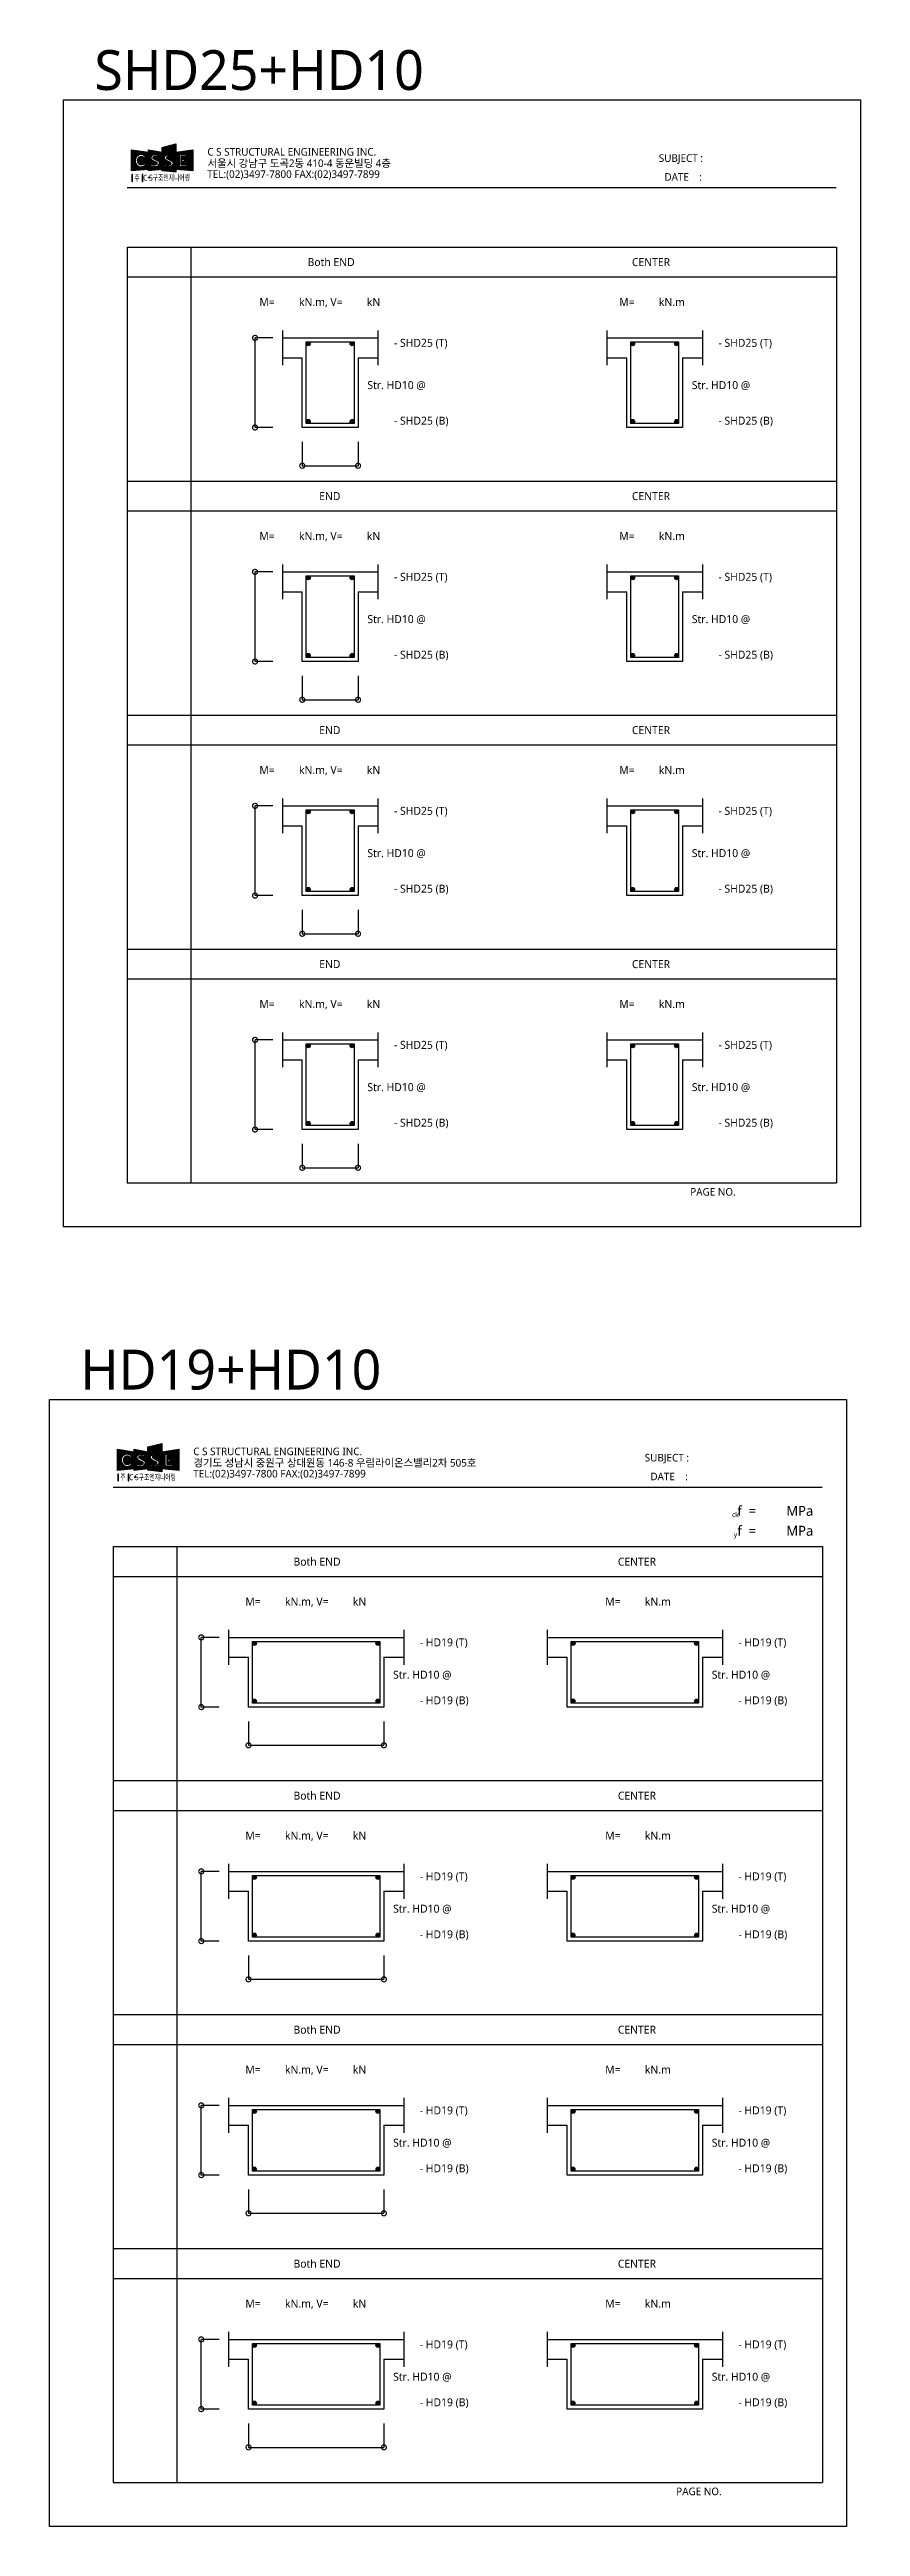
# Model space of a CAD drawing. Extents: x 62919 to 87660, y 70087 to 107139.
# Drawn here: x 83588 to 87660, y 75127 to 87564 of the extents above; entities that cross this region are included whole.
import ezdxf
from ezdxf.enums import TextEntityAlignment as Align

# ---------------------------------------------------------------- set-up
doc = ezdxf.new("R2010")
doc.units = 0
doc.header["$LTSCALE"] = 50
doc.header["$MEASUREMENT"] = 0
doc.header["$PDMODE"] = 3
doc.layers.get('0').update_dxf_attribs({"linetype": 'CONTINUOUS'})
doc.layers.get('DEFPOINTS').update_dxf_attribs({"color": 156, "linetype": 'CONTINUOUS'})
for name, color, linetype in [('2', 2, 'CONTINUOUS'), ('DIM', 7, 'CONTINUOUS'), ('H', 9, 'CONTINUOUS'), ('TEXT', 3, 'CONTINUOUS')]:
    doc.layers.add(name, color=color, linetype=linetype)
doc.styles.get("Standard").update_dxf_attribs({"font": ''})
doc.styles.add('울릉도L', font='malgun.ttf')
doc.styles.get('Standard').set_extended_font_data('Hancom Gothic')
doc.dimstyles.get("Standard").update_dxf_attribs({"dimtxt": 40, "dimasz": 50, "dimexe": 0.18, "dimexo": 0.0625, "dimgap": 20, "dimtad": 1, "dimdec": 0, "dimzin": 0, "dimdsep": 46, "dimtxsty": 'Standard', "dimblk1": 'DOTSMALL', "dimblk2": 'DOTSMALL', "dimsah": 1, "dimcen": 0.09, "dimclrd": 7, "dimclre": 7, "dimclrt": 7, "dimadec": 0, "dimazin": 0, "dimtfac": 1, "dimtdec": 4, "dimtofl": 0, "dimtmove": 0, "dimatfit": 3, "dimldrblk": 'DOTSMALL', "dimfxl": 1, "dimtolj": 1, "dimtzin": 0, "dimarcsym": 0})

# ---------------------------------------------------------------- blocks, each defined once
blk = doc.blocks.new('_DOTSMALL')
at = {"color": 0, "linetype": 'ByBlock', "const_width": 0.5}
blk.add_lwpolyline([(-0.0625, 0, 1), (0.0625, 0, 1)], format="xyb", close=True, dxfattribs=at)
blk = doc.blocks.new('*D84')
at = {"layer": 'DEFPOINTS', "color": 0, "transparency": 16777216}
for p in [(84857, 85594), (85137, 85594), (85137, 85474)]:
    blk.add_point(p, dxfattribs=at)
at = {"layer": 'DIM', "color": 7, "lineweight": -2, "transparency": 16777216}
for p, q in [((84857, 85594), (84857, 85474)), ((85137, 85594), (85137, 85474)), ((84857, 85474), (85137, 85474))]:
    blk.add_line(p, q, dxfattribs=at)
at = {"layer": 'DIM', "color": 7, "lineweight": -2, "transparency": 16777216, "xscale": 50, "yscale": 50, "zscale": 50, "rotation": 180}
blk.add_blockref('_DOTSMALL', (84857, 85474), dxfattribs=at)
at = {"layer": 'DIM', "color": 7, "lineweight": -2, "transparency": 16777216, "xscale": 50, "yscale": 50, "zscale": 50}
blk.add_blockref('_DOTSMALL', (85137, 85474), dxfattribs=at)
blk = doc.blocks.new('*D85')
at = {"layer": 'DEFPOINTS', "color": 0, "transparency": 16777216}
for p in [(84620, 86116), (84710, 86116), (84710, 85666)]:
    blk.add_point(p, dxfattribs=at)
at = {"layer": 'DIM', "color": 7, "lineweight": -2, "transparency": 16777216}
for p, q in [((84710, 86116), (84620, 86116)), ((84620, 85666), (84620, 86116)), ((84710, 85666), (84620, 85666))]:
    blk.add_line(p, q, dxfattribs=at)
at = {"layer": 'DIM', "color": 7, "lineweight": -2, "transparency": 16777216, "xscale": 50, "yscale": 50, "zscale": 50}
for p, rotation in [((84620, 86116), 90), ((84620, 85666), 270)]:
    blk.add_blockref('_DOTSMALL', p, dxfattribs=dict(at, rotation=rotation))
blk = doc.blocks.new('*D86')
at = {"layer": 'DEFPOINTS', "color": 0, "transparency": 16777216}
for p in [(84620, 84941), (84710, 84941), (84710, 84491)]:
    blk.add_point(p, dxfattribs=at)
at = {"layer": 'DIM', "color": 7, "lineweight": -2, "transparency": 16777216}
for p, q in [((84710, 84941), (84620, 84941)), ((84620, 84491), (84620, 84941)), ((84710, 84491), (84620, 84491))]:
    blk.add_line(p, q, dxfattribs=at)
at = {"layer": 'DIM', "color": 7, "lineweight": -2, "transparency": 16777216, "xscale": 50, "yscale": 50, "zscale": 50}
for p, rotation in [((84620, 84941), 90), ((84620, 84491), 270)]:
    blk.add_blockref('_DOTSMALL', p, dxfattribs=dict(at, rotation=rotation))
blk = doc.blocks.new('*D87')
at = {"layer": 'DEFPOINTS', "color": 0, "transparency": 16777216}
for p in [(84857, 84419), (85137, 84419), (85137, 84299)]:
    blk.add_point(p, dxfattribs=at)
at = {"layer": 'DIM', "color": 7, "lineweight": -2, "transparency": 16777216}
for p, q in [((84857, 84419), (84857, 84299)), ((85137, 84419), (85137, 84299)), ((84857, 84299), (85137, 84299))]:
    blk.add_line(p, q, dxfattribs=at)
at = {"layer": 'DIM', "color": 7, "lineweight": -2, "transparency": 16777216, "xscale": 50, "yscale": 50, "zscale": 50, "rotation": 180}
blk.add_blockref('_DOTSMALL', (84857, 84299), dxfattribs=at)
at = {"layer": 'DIM', "color": 7, "lineweight": -2, "transparency": 16777216, "xscale": 50, "yscale": 50, "zscale": 50}
blk.add_blockref('_DOTSMALL', (85137, 84299), dxfattribs=at)
blk = doc.blocks.new('*D88')
at = {"layer": 'DEFPOINTS', "color": 0, "transparency": 16777216}
for p in [(84857, 83244), (85137, 83244), (85137, 83124)]:
    blk.add_point(p, dxfattribs=at)
at = {"layer": 'DIM', "color": 7, "lineweight": -2, "transparency": 16777216}
for p, q in [((84857, 83244), (84857, 83124)), ((85137, 83244), (85137, 83124)), ((84857, 83124), (85137, 83124))]:
    blk.add_line(p, q, dxfattribs=at)
at = {"layer": 'DIM', "color": 7, "lineweight": -2, "transparency": 16777216, "xscale": 50, "yscale": 50, "zscale": 50, "rotation": 180}
blk.add_blockref('_DOTSMALL', (84857, 83124), dxfattribs=at)
at = {"layer": 'DIM', "color": 7, "lineweight": -2, "transparency": 16777216, "xscale": 50, "yscale": 50, "zscale": 50}
blk.add_blockref('_DOTSMALL', (85137, 83124), dxfattribs=at)
blk = doc.blocks.new('*D89')
at = {"layer": 'DEFPOINTS', "color": 0, "transparency": 16777216}
for p in [(84857, 82069), (85137, 82069), (85137, 81949)]:
    blk.add_point(p, dxfattribs=at)
at = {"layer": 'DIM', "color": 7, "lineweight": -2, "transparency": 16777216}
for p, q in [((84857, 82069), (84857, 81949)), ((85137, 82069), (85137, 81949)), ((84857, 81949), (85137, 81949))]:
    blk.add_line(p, q, dxfattribs=at)
at = {"layer": 'DIM', "color": 7, "lineweight": -2, "transparency": 16777216, "xscale": 50, "yscale": 50, "zscale": 50, "rotation": 180}
blk.add_blockref('_DOTSMALL', (84857, 81949), dxfattribs=at)
at = {"layer": 'DIM', "color": 7, "lineweight": -2, "transparency": 16777216, "xscale": 50, "yscale": 50, "zscale": 50}
blk.add_blockref('_DOTSMALL', (85137, 81949), dxfattribs=at)
blk = doc.blocks.new('*D90')
at = {"layer": 'DEFPOINTS', "color": 0, "transparency": 16777216}
for p in [(84620, 82591), (84710, 82591), (84710, 82141)]:
    blk.add_point(p, dxfattribs=at)
at = {"layer": 'DIM', "color": 7, "lineweight": -2, "transparency": 16777216}
for p, q in [((84710, 82591), (84620, 82591)), ((84620, 82141), (84620, 82591)), ((84710, 82141), (84620, 82141))]:
    blk.add_line(p, q, dxfattribs=at)
at = {"layer": 'DIM', "color": 7, "lineweight": -2, "transparency": 16777216, "xscale": 50, "yscale": 50, "zscale": 50}
for p, rotation in [((84620, 82591), 90), ((84620, 82141), 270)]:
    blk.add_blockref('_DOTSMALL', p, dxfattribs=dict(at, rotation=rotation))
blk = doc.blocks.new('*D91')
at = {"layer": 'DEFPOINTS', "color": 0, "transparency": 16777216}
for p in [(84620, 83766), (84710, 83766), (84710, 83316)]:
    blk.add_point(p, dxfattribs=at)
at = {"layer": 'DIM', "color": 7, "lineweight": -2, "transparency": 16777216}
for p, q in [((84710, 83766), (84620, 83766)), ((84620, 83316), (84620, 83766)), ((84710, 83316), (84620, 83316))]:
    blk.add_line(p, q, dxfattribs=at)
at = {"layer": 'DIM', "color": 7, "lineweight": -2, "transparency": 16777216, "xscale": 50, "yscale": 50, "zscale": 50}
for p, rotation in [((84620, 83766), 90), ((84620, 83316), 270)]:
    blk.add_blockref('_DOTSMALL', p, dxfattribs=dict(at, rotation=rotation))
blk = doc.blocks.new('*D92')
at = {"layer": 'DEFPOINTS', "color": 0, "transparency": 16777216}
for p in [(84587, 79169), (85267, 79169), (85267, 79049)]:
    blk.add_point(p, dxfattribs=at)
at = {"layer": 'DIM', "color": 7, "lineweight": -2, "transparency": 16777216}
for p, q in [((84587, 79169), (84587, 79049)), ((85267, 79169), (85267, 79049)), ((84587, 79049), (85267, 79049))]:
    blk.add_line(p, q, dxfattribs=at)
at = {"layer": 'DIM', "color": 7, "lineweight": -2, "transparency": 16777216, "xscale": 50, "yscale": 50, "zscale": 50, "rotation": 180}
blk.add_blockref('_DOTSMALL', (84587, 79049), dxfattribs=at)
at = {"layer": 'DIM', "color": 7, "lineweight": -2, "transparency": 16777216, "xscale": 50, "yscale": 50, "zscale": 50}
blk.add_blockref('_DOTSMALL', (85267, 79049), dxfattribs=at)
blk = doc.blocks.new('*D93')
at = {"layer": 'DEFPOINTS', "color": 0, "transparency": 16777216}
for p in [(84350, 79591), (84440, 79591), (84440, 79241)]:
    blk.add_point(p, dxfattribs=at)
at = {"layer": 'DIM', "color": 7, "lineweight": -2, "transparency": 16777216}
for p, q in [((84439, 79591), (84349, 79591)), ((84350, 79241), (84350, 79591)), ((84439, 79241), (84349, 79241))]:
    blk.add_line(p, q, dxfattribs=at)
at = {"layer": 'DIM', "color": 7, "lineweight": -2, "transparency": 16777216, "xscale": 50, "yscale": 50, "zscale": 50}
for p, rotation in [((84350, 79591), 90), ((84350, 79241), 270)]:
    blk.add_blockref('_DOTSMALL', p, dxfattribs=dict(at, rotation=rotation))
blk = doc.blocks.new('*D94')
at = {"layer": 'DEFPOINTS', "color": 0, "transparency": 16777216}
for p in [(84587, 77994), (85267, 77994), (85267, 77874)]:
    blk.add_point(p, dxfattribs=at)
at = {"layer": 'DIM', "color": 7, "lineweight": -2, "transparency": 16777216}
for p, q in [((84587, 77994), (84587, 77874)), ((85267, 77994), (85267, 77874)), ((84587, 77874), (85267, 77874))]:
    blk.add_line(p, q, dxfattribs=at)
at = {"layer": 'DIM', "color": 7, "lineweight": -2, "transparency": 16777216, "xscale": 50, "yscale": 50, "zscale": 50, "rotation": 180}
blk.add_blockref('_DOTSMALL', (84587, 77874), dxfattribs=at)
at = {"layer": 'DIM', "color": 7, "lineweight": -2, "transparency": 16777216, "xscale": 50, "yscale": 50, "zscale": 50}
blk.add_blockref('_DOTSMALL', (85267, 77874), dxfattribs=at)
blk = doc.blocks.new('*D95')
at = {"layer": 'DEFPOINTS', "color": 0, "transparency": 16777216}
for p in [(84350, 78416), (84440, 78416), (84440, 78066)]:
    blk.add_point(p, dxfattribs=at)
at = {"layer": 'DIM', "color": 7, "lineweight": -2, "transparency": 16777216}
for p, q in [((84439, 78416), (84349, 78416)), ((84350, 78066), (84350, 78416)), ((84439, 78066), (84349, 78066))]:
    blk.add_line(p, q, dxfattribs=at)
at = {"layer": 'DIM', "color": 7, "lineweight": -2, "transparency": 16777216, "xscale": 50, "yscale": 50, "zscale": 50}
for p, rotation in [((84350, 78416), 90), ((84350, 78066), 270)]:
    blk.add_blockref('_DOTSMALL', p, dxfattribs=dict(at, rotation=rotation))
blk = doc.blocks.new('*D96')
at = {"layer": 'DEFPOINTS', "color": 0, "transparency": 16777216}
for p in [(84587, 76819), (85267, 76819), (85267, 76699)]:
    blk.add_point(p, dxfattribs=at)
at = {"layer": 'DIM', "color": 7, "lineweight": -2, "transparency": 16777216}
for p, q in [((84587, 76819), (84587, 76699)), ((85267, 76819), (85267, 76699)), ((84587, 76699), (85267, 76699))]:
    blk.add_line(p, q, dxfattribs=at)
at = {"layer": 'DIM', "color": 7, "lineweight": -2, "transparency": 16777216, "xscale": 50, "yscale": 50, "zscale": 50, "rotation": 180}
blk.add_blockref('_DOTSMALL', (84587, 76699), dxfattribs=at)
at = {"layer": 'DIM', "color": 7, "lineweight": -2, "transparency": 16777216, "xscale": 50, "yscale": 50, "zscale": 50}
blk.add_blockref('_DOTSMALL', (85267, 76699), dxfattribs=at)
blk = doc.blocks.new('*D97')
at = {"layer": 'DEFPOINTS', "color": 0, "transparency": 16777216}
for p in [(84350, 77241), (84440, 77241), (84440, 76891)]:
    blk.add_point(p, dxfattribs=at)
at = {"layer": 'DIM', "color": 7, "lineweight": -2, "transparency": 16777216}
for p, q in [((84439, 77241), (84349, 77241)), ((84350, 76891), (84350, 77241)), ((84439, 76891), (84349, 76891))]:
    blk.add_line(p, q, dxfattribs=at)
at = {"layer": 'DIM', "color": 7, "lineweight": -2, "transparency": 16777216, "xscale": 50, "yscale": 50, "zscale": 50}
for p, rotation in [((84350, 77241), 90), ((84350, 76891), 270)]:
    blk.add_blockref('_DOTSMALL', p, dxfattribs=dict(at, rotation=rotation))
blk = doc.blocks.new('*D98')
at = {"layer": 'DEFPOINTS', "color": 0, "transparency": 16777216}
for p in [(84587, 75644), (85267, 75644), (85267, 75524)]:
    blk.add_point(p, dxfattribs=at)
at = {"layer": 'DIM', "color": 7, "lineweight": -2, "transparency": 16777216}
for p, q in [((84587, 75644), (84587, 75524)), ((85267, 75644), (85267, 75524)), ((84587, 75524), (85267, 75524))]:
    blk.add_line(p, q, dxfattribs=at)
at = {"layer": 'DIM', "color": 7, "lineweight": -2, "transparency": 16777216, "xscale": 50, "yscale": 50, "zscale": 50, "rotation": 180}
blk.add_blockref('_DOTSMALL', (84587, 75524), dxfattribs=at)
at = {"layer": 'DIM', "color": 7, "lineweight": -2, "transparency": 16777216, "xscale": 50, "yscale": 50, "zscale": 50}
blk.add_blockref('_DOTSMALL', (85267, 75524), dxfattribs=at)
blk = doc.blocks.new('*D99')
at = {"layer": 'DEFPOINTS', "color": 0, "transparency": 16777216}
for p in [(84350, 76066), (84440, 76066), (84440, 75716)]:
    blk.add_point(p, dxfattribs=at)
at = {"layer": 'DIM', "color": 7, "lineweight": -2, "transparency": 16777216}
for p, q in [((84439, 76066), (84349, 76066)), ((84350, 75716), (84350, 76066)), ((84439, 75716), (84349, 75716))]:
    blk.add_line(p, q, dxfattribs=at)
at = {"layer": 'DIM', "color": 7, "lineweight": -2, "transparency": 16777216, "xscale": 50, "yscale": 50, "zscale": 50}
for p, rotation in [((84350, 76066), 90), ((84350, 75716), 270)]:
    blk.add_blockref('_DOTSMALL', p, dxfattribs=dict(at, rotation=rotation))

msp = doc.modelspace()

# ---------------------------------------------------------------- hatches: boundary and pattern name
h = msp.add_hatch(color=256)
h.paths.add_polyline_path([(84084.3, 87048), (83999.6, 87061.1), (83999.6, 86954.4), (84084.3, 86962.3)])
h.paths.add_polyline_path([(84072.2, 87024, 2.814949), (84070.9, 86985.6), (84065, 86993, -2.9482441), (84065.7, 87018)], flags=16)
h = msp.add_hatch(color=156)
h.paths.add_polyline_path([(84152.8, 87048), (84084.3, 87061.1), (84084.3, 86954.4), (84152.8, 86962.3)])
h.paths.add_polyline_path([(84124.8, 86976.8, 0.3751959), (84140.4, 86993.4, 0.2320601), (84131.8, 87005), (84108.5, 87017, -0.6213776), (84109.4, 87025.6, -0.0865816), (84118.2, 87027.3, -0.0138815), (84136.5, 87026.5), (84136.5, 87034, 0.0115476), (84113.9, 87034.7, 0.1684767), (84100.4, 87030, 0.2341863), (84095.9, 87021, 0.0000033), (84095.9, 87021, 0.0047259), (84095.9, 87020.8, 0.2553824), (84099.6, 87011.6, 0.0601395), (84108.5, 87005), (84126.9, 86996.1, -0.2885273), (84129.8, 86991.7, -0.348562), (84125.8, 86986, -0.0691213), (84112.5, 86985, -0.0555158), (84096.6, 86986.4), (84096.6, 86977.2, 0.0493994)], flags=16)
h = msp.add_hatch(color=256)
h.paths.add_polyline_path([(84221.6, 87090.5), (84152.8, 87072.8), (84152.8, 86955.3), (84221.6, 86947.4)])
h.paths.add_polyline_path([(84205, 87034), (84205, 87026.5, 0.0138815), (84186.7, 87027.3, 0.0887399), (84177.7, 87025.5, 0.6054035), (84177, 87017), (84200.3, 87005, -0.2321897), (84208.9, 86993.4, -0.3845965), (84192.7, 86976.8, -0.0484044), (84165.1, 86977.2), (84165.1, 86986.4, 0.0555158), (84181, 86985, 0.0691213), (84194.2, 86986, 0.348562), (84198.3, 86991.7, 0.2833879), (84195.5, 86996.1), (84177, 87005, -0.0601395), (84168.1, 87011.6, -0.2553824), (84164.4, 87020.8, -0.2391804), (84168.9, 87030, -0.1718697), (84182.6, 87034.7, -0.0114017)], flags=16)
h = msp.add_hatch(color=156)
h.paths.add_polyline_path([(84306.9, 86954.4), (84306.9, 87061.1), (84221.6, 87048), (84221.6, 86962.3)])
h.paths.add_polyline_path([(84238.2, 86977.4), (84238.2, 87034.5), (84274.8, 87034.5), (84274.8, 87027.5), (84247.1, 87027.5), (84247.1, 87007.7), (84263.3, 87012.6), (84263.3, 86999.7), (84247.1, 87004.7), (84247.1, 86985.6), (84276.8, 86985.6), (84276.8, 86977.4)], flags=16)
h = msp.add_hatch(color=256)
h.paths.add_polyline_path([(84013.7, 80522.7), (83929, 80535.7), (83929, 80429), (84013.7, 80437)])
h.paths.add_polyline_path([(84001.6, 80498.6, 2.814949), (84000.4, 80460.2), (83994.5, 80467.6, -2.9482441), (83995.1, 80492.7)], flags=16)
h = msp.add_hatch(color=156)
h.paths.add_polyline_path([(84082.2, 80522.7), (84013.7, 80535.7), (84013.7, 80429), (84082.2, 80437)])
h.paths.add_polyline_path([(84054.3, 80451.5, 0.3751959), (84069.8, 80468, 0.2320601), (84061.2, 80479.6), (84037.9, 80491.7, -0.6213776), (84038.9, 80500.2, -0.0865816), (84047.7, 80501.9, -0.0138815), (84065.9, 80501.1), (84065.9, 80508.7, 0.0115476), (84043.3, 80509.3, 0.1684767), (84029.9, 80504.7, 0.2341863), (84025.4, 80495.6, 0.0000033), (84025.4, 80495.6, 0.0047259), (84025.4, 80495.4, 0.2553824), (84029, 80486.2, 0.0601395), (84037.9, 80479.7), (84056.4, 80470.8, -0.2885273), (84059.2, 80466.3, -0.348562), (84055.2, 80460.7, -0.0691213), (84041.9, 80459.6, -0.0555158), (84026, 80461), (84026, 80451.9, 0.0493994)], flags=16)
h = msp.add_hatch(color=256)
h.paths.add_polyline_path([(84151, 80565.1), (84082.2, 80547.4), (84082.2, 80429.9), (84151, 80422.1)])
h.paths.add_polyline_path([(84134.4, 80508.7), (84134.4, 80501.1, 0.0138815), (84116.2, 80501.9, 0.0887399), (84107.2, 80500.1, 0.6054035), (84106.4, 80491.7), (84129.7, 80479.6, -0.2321897), (84138.3, 80468, -0.3845965), (84122.2, 80451.4, -0.0484044), (84094.5, 80451.9), (84094.5, 80461, 0.0555158), (84110.4, 80459.6, 0.0691213), (84123.7, 80460.7, 0.348562), (84127.7, 80466.3, 0.2833879), (84124.9, 80470.7), (84106.4, 80479.7, -0.0601395), (84097.5, 80486.2, -0.2553824), (84093.9, 80495.4, -0.2391804), (84098.4, 80504.7, -0.1718697), (84112.1, 80509.3, -0.0114017)], flags=16)
h = msp.add_hatch(color=156)
h.paths.add_polyline_path([(84236.4, 80429), (84236.4, 80535.7), (84151, 80522.7), (84151, 80437)])
h.paths.add_polyline_path([(84167.7, 80452), (84167.7, 80509.2), (84204.2, 80509.2), (84204.2, 80502.1), (84176.5, 80502.1), (84176.5, 80482.3), (84192.8, 80487.3), (84192.8, 80474.4), (84176.5, 80479.3), (84176.5, 80460.2), (84206.2, 80460.2), (84206.2, 80452)], flags=16)
at = {"layer": 'TEXT'}
for points in [[(84005.1, 86936.4), (84001, 86936.4), (84001, 86901.6), (84005.1, 86901.6)], [(84056.7, 86936.4), (84052.5, 86936.4), (84052.5, 86901.6), (84056.7, 86901.6)], [(83934.5, 80411.1), (83930.4, 80411.1), (83930.4, 80376.2), (83934.5, 80376.2)], [(83986.1, 80411.1), (83982, 80411.1), (83982, 80376.2), (83986.1, 80376.2)]]:
    msp.add_hatch(color=256, dxfattribs=at).paths.add_polyline_path(points)
h = msp.add_hatch(color=256, dxfattribs=at)
edge = h.paths.add_edge_path()
edge.add_arc((84088.3, 86920.8), 2.96, 0, 360)
h = msp.add_hatch(color=256, dxfattribs=at)
edge = h.paths.add_edge_path()
edge.add_arc((84017.8, 80395.5), 2.96, 0, 360)

# ---------------------------------------------------------------- linework, layer by layer
for p, q in [((84070.9, 86985.6), (84065, 86993)), ((84072.2, 87024), (84065.7, 87018)), ((84096.6, 86977.2), (84096.6, 86986.4)), ((84108.5, 87017), (84131.8, 87005)), ((84126.9, 86996.1), (84108.5, 87005)), ((84136.5, 87034), (84136.5, 87026.5)), ((84205, 87034), (84205, 87026.5)), ((84274.8, 87034.5), (84238.2, 87034.5)), ((84238.2, 87034.5), (84238.2, 86977.4)), ((84238.2, 86977.4), (84276.8, 86977.4)), ((84274.8, 87027.5), (84247.1, 87027.5)), ((84247.1, 87027.5), (84247.1, 87007.7)), ((84247.1, 87007.7), (84263.3, 87012.6)), ((84247.1, 87004.7), (84263.3, 86999.7)), ((84247.1, 87004.7), (84247.1, 86985.6)), ((84247.1, 86985.6), (84276.8, 86985.6)), ((84263.3, 87012.6), (84263.3, 86999.7)), ((84274.8, 87034.5), (84274.8, 87027.5)), ((84276.8, 86985.6), (84276.8, 86977.4)), ((83978.5, 86871.1), (87538.5, 86871.1)), ((83979.9, 86572.1), (87539.9, 86572.1)), ((83979.9, 81872.1), (83979.9, 86572.1)), ((84299.9, 81872.1), (84299.9, 86572.1)), ((87539.9, 86572.1), (87539.9, 81872.1)), ((83979.9, 86422.1), (87539.9, 86422.1)), ((84757.2, 86116.4), (85237.2, 86116.4)), ((86386.3, 86116.4), (86866.3, 86116.4)), ((84757.2, 86016.4), (84857.2, 86016.4)), ((84857.2, 85666.4), (84857.2, 86016.4)), ((85137.2, 86016.4), (85237.2, 86016.4)), ((85137.2, 86016.4), (85137.2, 85666.4)), ((86386.3, 86016.4), (86486.3, 86016.4)), ((86486.3, 85666.4), (86486.3, 86016.4)), ((86766.3, 86016.4), (86866.3, 86016.4)), ((86766.3, 86016.4), (86766.3, 85666.4)), ((85137.2, 85666.4), (84857.2, 85666.4)), ((86766.3, 85666.4), (86486.3, 85666.4)), ((83979.9, 85397.1), (87539.9, 85397.1)), ((83979.9, 85247.1), (87539.9, 85247.1)), ((84757.2, 84941.4), (85237.2, 84941.4)), ((84757.2, 84841.4), (84857.2, 84841.4)), ((84857.2, 84491.4), (84857.2, 84841.4)), ((85137.2, 84841.4), (85237.2, 84841.4)), ((85137.2, 84841.4), (85137.2, 84491.4)), ((86386.3, 84941.4), (86866.3, 84941.4)), ((86386.3, 84841.4), (86486.3, 84841.4)), ((86486.3, 84491.4), (86486.3, 84841.4)), ((86766.3, 84841.4), (86866.3, 84841.4)), ((86766.3, 84841.4), (86766.3, 84491.4)), ((85137.2, 84491.4), (84857.2, 84491.4)), ((86766.3, 84491.4), (86486.3, 84491.4)), ((83979.9, 84222.1), (87539.9, 84222.1)), ((83979.9, 84072.1), (87539.9, 84072.1)), ((84757.2, 83766.4), (85237.2, 83766.4)), ((86386.3, 83766.4), (86866.3, 83766.4)), ((84757.2, 83666.4), (84857.2, 83666.4)), ((84857.2, 83316.4), (84857.2, 83666.4)), ((85137.2, 83666.4), (85237.2, 83666.4)), ((85137.2, 83666.4), (85137.2, 83316.4)), ((86386.3, 83666.4), (86486.3, 83666.4)), ((86486.3, 83316.4), (86486.3, 83666.4)), ((86766.3, 83666.4), (86866.3, 83666.4)), ((86766.3, 83666.4), (86766.3, 83316.4)), ((85137.2, 83316.4), (84857.2, 83316.4)), ((86766.3, 83316.4), (86486.3, 83316.4)), ((83979.9, 83047.1), (87539.9, 83047.1)), ((83979.9, 82897.1), (87539.9, 82897.1)), ((84757.2, 82591.4), (85237.2, 82591.4)), ((86386.3, 82591.4), (86866.3, 82591.4)), ((84757.2, 82491.4), (84857.2, 82491.4)), ((84857.2, 82141.4), (84857.2, 82491.4)), ((85137.2, 82491.4), (85137.2, 82141.4)), ((85137.2, 82491.4), (85237.2, 82491.4)), ((86386.3, 82491.4), (86486.3, 82491.4)), ((86486.3, 82141.4), (86486.3, 82491.4)), ((86766.3, 82491.4), (86866.3, 82491.4)), ((86766.3, 82491.4), (86766.3, 82141.4)), ((85137.2, 82141.4), (84857.2, 82141.4)), ((86766.3, 82141.4), (86486.3, 82141.4)), ((87538.5, 81871.1), (83978.5, 81871.1)), ((84001.6, 80498.6), (83995.1, 80492.7)), ((84037.9, 80491.7), (84061.2, 80479.6)), ((84056.4, 80470.8), (84037.9, 80479.7)), ((84065.9, 80508.7), (84065.9, 80501.1)), ((84134.4, 80508.7), (84134.4, 80501.1)), ((84204.2, 80509.2), (84167.7, 80509.2)), ((84167.7, 80509.2), (84167.7, 80452)), ((84204.2, 80502.1), (84176.5, 80502.1)), ((84176.5, 80502.1), (84176.5, 80482.3)), ((84176.5, 80482.3), (84192.8, 80487.3)), ((84176.5, 80479.3), (84192.8, 80474.4)), ((84176.5, 80479.3), (84176.5, 80460.2)), ((84192.8, 80487.3), (84192.8, 80474.4)), ((84204.2, 80509.2), (84204.2, 80502.1)), ((83908, 80345.7), (87468, 80345.7)), ((84000.4, 80460.2), (83994.5, 80467.6)), ((84026, 80451.9), (84026, 80461)), ((84167.7, 80452), (84206.2, 80452)), ((84176.5, 80460.2), (84206.2, 80460.2)), ((84206.2, 80460.2), (84206.2, 80452)), ((83909.3, 80046.7), (87469.3, 80046.7)), ((83909.3, 75346.7), (83909.3, 80046.7)), ((84229.3, 75346.7), (84229.3, 80046.7)), ((87469.3, 80046.7), (87469.3, 75346.7)), ((83909.3, 79896.7), (87469.3, 79896.7)), ((84486.6, 79591), (85366.6, 79591)), ((84486.6, 79491), (84586.6, 79491)), ((84586.6, 79241), (84586.6, 79491)), ((85266.6, 79491), (85366.6, 79491)), ((85266.6, 79491), (85266.6, 79241)), ((86086.6, 79591), (86966.6, 79591)), ((86086.6, 79491), (86186.6, 79491)), ((86186.6, 79241), (86186.6, 79491)), ((86866.6, 79491), (86966.6, 79491)), ((86866.6, 79491), (86866.6, 79241)), ((85266.6, 79241), (84586.6, 79241)), ((86866.6, 79241), (86186.6, 79241)), ((83909.3, 78871.7), (87469.3, 78871.7)), ((83909.3, 78721.7), (87469.3, 78721.7)), ((84486.6, 78416), (85366.6, 78416)), ((86086.6, 78416), (86966.6, 78416)), ((84486.6, 78316), (84586.6, 78316)), ((84586.6, 78066), (84586.6, 78316)), ((85266.6, 78316), (85366.6, 78316)), ((85266.6, 78316), (85266.6, 78066)), ((86086.6, 78316), (86186.6, 78316)), ((86186.6, 78066), (86186.6, 78316)), ((86866.6, 78316), (86966.6, 78316)), ((86866.6, 78316), (86866.6, 78066)), ((85266.6, 78066), (84586.6, 78066)), ((86866.6, 78066), (86186.6, 78066)), ((83909.3, 77696.7), (87469.3, 77696.7)), ((83909.3, 77546.7), (87469.3, 77546.7)), ((84486.6, 77241), (85366.6, 77241)), ((86086.6, 77241), (86966.6, 77241)), ((84486.6, 77141), (84586.6, 77141)), ((84586.6, 76891), (84586.6, 77141)), ((85266.6, 77141), (85366.6, 77141)), ((85266.6, 77141), (85266.6, 76891)), ((86086.6, 77141), (86186.6, 77141)), ((86186.6, 76891), (86186.6, 77141)), ((86866.6, 77141), (86966.6, 77141)), ((86866.6, 77141), (86866.6, 76891)), ((85266.6, 76891), (84586.6, 76891)), ((86866.6, 76891), (86186.6, 76891)), ((83909.3, 76521.7), (87469.3, 76521.7)), ((83909.3, 76371.7), (87469.3, 76371.7)), ((84486.6, 76066), (85366.6, 76066)), ((86086.6, 76066), (86966.6, 76066)), ((84486.6, 75966), (84586.6, 75966)), ((84586.6, 75716), (84586.6, 75966)), ((85266.6, 75966), (85366.6, 75966)), ((85266.6, 75966), (85266.6, 75716)), ((86086.6, 75966), (86186.6, 75966)), ((86186.6, 75716), (86186.6, 75966)), ((86866.6, 75966), (86966.6, 75966)), ((86866.6, 75966), (86866.6, 75716)), ((85266.6, 75716), (84586.6, 75716)), ((86866.6, 75716), (86186.6, 75716)), ((87468, 75345.7), (83908, 75345.7))]:
    msp.add_line(p, q)
for points in [[(83999.6, 86954.4), (83999.6, 87061.1), (84084.3, 87048), (84084.3, 86962.3)], [(84084.3, 86954.4), (84084.3, 87061.1), (84152.8, 87048), (84152.8, 86962.3)], [(84152.8, 86955.3), (84152.8, 87072.8), (84221.6, 87090.5), (84221.6, 86947.4)], [(84221.6, 86962.3), (84221.6, 87048), (84306.9, 87061.1), (84306.9, 86954.4)], [(83929, 80429), (83929, 80535.7), (84013.7, 80522.7), (84013.7, 80437)], [(84013.7, 80429), (84013.7, 80535.7), (84082.2, 80522.7), (84082.2, 80437)], [(84082.2, 80429.9), (84082.2, 80547.4), (84151, 80565.1), (84151, 80422.1)], [(84151, 80437), (84151, 80522.7), (84236.4, 80535.7), (84236.4, 80429)]]:
    msp.add_lwpolyline(points, close=True)
for points in [[(84205, 87026.5, 0.0138815), (84186.7, 87027.3, 0.0865816), (84177.9, 87025.6, 0.6213776), (84177, 87017), (84200.3, 87005, -0.2320601), (84208.9, 86993.4, -0.3751959), (84193.3, 86976.8, -0.0493994), (84165.1, 86977.2), (84165.1, 86986.4, 0.0555158), (84181, 86985, 0.0691213), (84194.2, 86986, 0.348562), (84198.3, 86991.7, 0.2885273), (84195.4, 86996.1), (84177, 87005, -0.0601395), (84168.1, 87011.6, -0.2553824), (84164.4, 87020.8, -0.2391804), (84168.9, 87030, -0.1684767), (84182.3, 87034.7, -0.0115476), (84205, 87034)], [(84134.4, 80501.1, 0.0138815), (84116.2, 80501.9, 0.0865816), (84107.4, 80500.2, 0.6213776), (84106.4, 80491.7), (84129.7, 80479.6, -0.2320601), (84138.3, 80468, -0.3751959), (84122.7, 80451.5, -0.0493994), (84094.5, 80451.9), (84094.5, 80461, 0.0555158), (84110.4, 80459.6, 0.0691213), (84123.7, 80460.7, 0.348562), (84127.7, 80466.3, 0.2885273), (84124.8, 80470.8), (84106.4, 80479.7, -0.0601395), (84097.5, 80486.2, -0.2553824), (84093.9, 80495.4, -0.2391804), (84098.4, 80504.7, -0.1684767), (84111.8, 80509.3, -0.0115476), (84134.4, 80508.7)]]:
    msp.add_lwpolyline(points, format="xyb")
for centre, radius in [((84887.2, 86086.4), 10), ((84887.2, 86086.4), 7), ((84887.2, 86086.4), 4), ((84887.2, 86086.4), 1), ((85107.2, 86086.4), 10), ((85107.2, 86086.4), 7), ((85107.2, 86086.4), 4), ((85107.2, 86086.4), 1), ((86516.3, 86086.4), 10), ((86516.3, 86086.4), 7), ((86516.3, 86086.4), 4), ((86516.3, 86086.4), 1), ((86736.3, 86086.4), 10), ((86736.3, 86086.4), 7), ((86736.3, 86086.4), 4), ((86736.3, 86086.4), 1), ((84887.2, 85696.4), 10), ((84887.2, 85696.4), 7), ((84887.2, 85696.4), 4), ((84887.2, 85696.4), 1), ((85107.2, 85696.4), 10), ((85107.2, 85696.4), 7), ((85107.2, 85696.4), 4), ((85107.2, 85696.4), 1), ((86516.3, 85696.4), 10), ((86516.3, 85696.4), 7), ((86516.3, 85696.4), 4), ((86516.3, 85696.4), 1), ((86736.3, 85696.4), 10), ((86736.3, 85696.4), 7), ((86736.3, 85696.4), 4), ((86736.3, 85696.4), 1), ((84887.2, 84911.4), 10), ((84887.2, 84911.4), 7), ((84887.2, 84911.4), 4), ((84887.2, 84911.4), 1), ((85107.2, 84911.4), 10), ((85107.2, 84911.4), 7), ((85107.2, 84911.4), 4), ((85107.2, 84911.4), 1), ((86516.3, 84911.4), 10), ((86516.3, 84911.4), 7), ((86516.3, 84911.4), 4), ((86516.3, 84911.4), 1), ((86736.3, 84911.4), 10), ((86736.3, 84911.4), 7), ((86736.3, 84911.4), 4), ((86736.3, 84911.4), 1), ((84887.2, 84521.4), 10), ((84887.2, 84521.4), 7), ((84887.2, 84521.4), 4), ((84887.2, 84521.4), 1), ((85107.2, 84521.4), 10), ((85107.2, 84521.4), 7), ((85107.2, 84521.4), 4), ((85107.2, 84521.4), 1), ((86516.3, 84521.4), 10), ((86516.3, 84521.4), 7), ((86516.3, 84521.4), 4), ((86516.3, 84521.4), 1), ((86736.3, 84521.4), 10), ((86736.3, 84521.4), 7), ((86736.3, 84521.4), 4), ((86736.3, 84521.4), 1), ((84887.2, 83736.4), 10), ((84887.2, 83736.4), 7), ((84887.2, 83736.4), 4), ((84887.2, 83736.4), 1), ((85107.2, 83736.4), 10), ((85107.2, 83736.4), 7), ((85107.2, 83736.4), 4), ((85107.2, 83736.4), 1), ((86516.3, 83736.4), 10), ((86516.3, 83736.4), 7), ((86516.3, 83736.4), 4), ((86516.3, 83736.4), 1), ((86736.3, 83736.4), 10), ((86736.3, 83736.4), 7), ((86736.3, 83736.4), 4), ((86736.3, 83736.4), 1), ((84887.2, 83346.4), 10), ((84887.2, 83346.4), 7), ((84887.2, 83346.4), 4), ((84887.2, 83346.4), 1), ((85107.2, 83346.4), 10), ((85107.2, 83346.4), 7), ((85107.2, 83346.4), 4), ((85107.2, 83346.4), 1), ((86516.3, 83346.4), 10), ((86516.3, 83346.4), 7), ((86516.3, 83346.4), 4), ((86516.3, 83346.4), 1), ((86736.3, 83346.4), 10), ((86736.3, 83346.4), 7), ((86736.3, 83346.4), 4), ((86736.3, 83346.4), 1), ((84887.2, 82561.4), 10), ((84887.2, 82561.4), 7), ((84887.2, 82561.4), 4), ((84887.2, 82561.4), 1), ((85107.2, 82561.4), 10), ((85107.2, 82561.4), 7), ((85107.2, 82561.4), 4), ((85107.2, 82561.4), 1), ((86516.3, 82561.4), 10), ((86516.3, 82561.4), 7), ((86516.3, 82561.4), 4), ((86516.3, 82561.4), 1), ((86736.3, 82561.4), 10), ((86736.3, 82561.4), 7), ((86736.3, 82561.4), 4), ((86736.3, 82561.4), 1), ((84887.2, 82171.4), 10), ((84887.2, 82171.4), 7), ((84887.2, 82171.4), 4), ((84887.2, 82171.4), 1), ((85107.2, 82171.4), 10), ((85107.2, 82171.4), 7), ((85107.2, 82171.4), 4), ((85107.2, 82171.4), 1), ((86516.3, 82171.4), 10), ((86516.3, 82171.4), 7), ((86516.3, 82171.4), 4), ((86516.3, 82171.4), 1), ((86736.3, 82171.4), 10), ((86736.3, 82171.4), 7), ((86736.3, 82171.4), 4), ((86736.3, 82171.4), 1), ((84616.6, 79561), 10), ((84616.6, 79561), 7), ((84616.6, 79561), 4), ((84616.6, 79561), 1), ((85236.6, 79561), 10), ((85236.6, 79561), 7), ((85236.6, 79561), 4), ((85236.6, 79561), 1), ((86216.6, 79561), 10), ((86216.6, 79561), 7), ((86216.6, 79561), 4), ((86216.6, 79561), 1), ((86836.6, 79561), 10), ((86836.6, 79561), 7), ((86836.6, 79561), 4), ((86836.6, 79561), 1), ((84616.6, 79271), 10), ((84616.6, 79271), 7), ((84616.6, 79271), 4), ((84616.6, 79271), 1), ((85236.6, 79271), 10), ((85236.6, 79271), 7), ((85236.6, 79271), 4), ((85236.6, 79271), 1), ((86216.6, 79271), 10), ((86216.6, 79271), 7), ((86216.6, 79271), 4), ((86216.6, 79271), 1), ((86836.6, 79271), 10), ((86836.6, 79271), 7), ((86836.6, 79271), 4), ((86836.6, 79271), 1), ((84616.6, 78386), 10), ((84616.6, 78386), 7), ((84616.6, 78386), 4), ((84616.6, 78386), 1), ((85236.6, 78386), 10), ((85236.6, 78386), 7), ((85236.6, 78386), 4), ((85236.6, 78386), 1), ((86216.6, 78386), 10), ((86216.6, 78386), 7), ((86216.6, 78386), 4), ((86216.6, 78386), 1), ((86836.6, 78386), 10), ((86836.6, 78386), 7), ((86836.6, 78386), 4), ((86836.6, 78386), 1), ((84616.6, 78096), 10), ((85236.6, 78096), 10), ((86216.6, 78096), 10), ((86836.6, 78096), 10), ((84616.6, 78096), 7), ((84616.6, 78096), 4), ((84616.6, 78096), 1), ((85236.6, 78096), 7), ((85236.6, 78096), 4), ((85236.6, 78096), 1), ((86216.6, 78096), 7), ((86216.6, 78096), 4), ((86216.6, 78096), 1), ((86836.6, 78096), 7), ((86836.6, 78096), 4), ((86836.6, 78096), 1), ((84616.6, 77211), 10), ((84616.6, 77211), 7), ((84616.6, 77211), 4), ((84616.6, 77211), 1), ((85236.6, 77211), 10), ((85236.6, 77211), 7), ((85236.6, 77211), 4), ((85236.6, 77211), 1), ((86216.6, 77211), 10), ((86216.6, 77211), 7), ((86216.6, 77211), 4), ((86216.6, 77211), 1), ((86836.6, 77211), 10), ((86836.6, 77211), 7), ((86836.6, 77211), 4), ((86836.6, 77211), 1), ((84616.6, 76921), 10), ((84616.6, 76921), 7), ((84616.6, 76921), 4), ((84616.6, 76921), 1), ((85236.6, 76921), 10), ((85236.6, 76921), 7), ((85236.6, 76921), 4), ((85236.6, 76921), 1), ((86216.6, 76921), 10), ((86216.6, 76921), 7), ((86216.6, 76921), 4), ((86216.6, 76921), 1), ((86836.6, 76921), 10), ((86836.6, 76921), 7), ((86836.6, 76921), 4), ((86836.6, 76921), 1), ((84616.6, 76036), 10), ((84616.6, 76036), 7), ((84616.6, 76036), 4), ((84616.6, 76036), 1), ((85236.6, 76036), 10), ((85236.6, 76036), 7), ((85236.6, 76036), 4), ((85236.6, 76036), 1), ((86216.6, 76036), 10), ((86216.6, 76036), 7), ((86216.6, 76036), 4), ((86216.6, 76036), 1), ((86836.6, 76036), 10), ((86836.6, 76036), 7), ((86836.6, 76036), 4), ((86836.6, 76036), 1), ((84616.6, 75746), 10), ((84616.6, 75746), 7), ((84616.6, 75746), 4), ((84616.6, 75746), 1), ((85236.6, 75746), 10), ((85236.6, 75746), 7), ((85236.6, 75746), 4), ((85236.6, 75746), 1), ((86216.6, 75746), 10), ((86216.6, 75746), 7), ((86216.6, 75746), 4), ((86216.6, 75746), 1), ((86836.6, 75746), 10), ((86836.6, 75746), 7), ((86836.6, 75746), 4), ((86836.6, 75746), 1)]:
    msp.add_circle(centre, radius)
for centre, radius, start, end in [((84047.9, 87005.6), 30.5, 37.29937, 319.06981), ((84049, 87005.9), 20.6, 36.03537, 321.09072), ((84107.3, 87021), 11.4, 127.2778, 181.08309), ((84106.2, 87019.5), 10.3, 172.99426, 230.29875), ((84110.8, 87057), 72, 258.60252, 271.31276), ((84112.8, 87119.5), 143.2, 263.51605, 274.82835), ((84131.1, 87045.2), 46.1, 226.83244, 240.59882), ((84113.9, 87013), 21.7, 90, 128.25279), ((84111.1, 87021.1), 4.81, 109.81981, 237.24337), ((84118.7, 87001.3), 26, 91.11075, 110.90444), ((84115.2, 87033.3), 48.4, 266.76758, 282.58386), ((84110.8, 86544.4), 490.3, 86.99244, 89.63885), ((84113.2, 86698.1), 329.3, 85.93764, 89.11884), ((84123.1, 86994), 17.3, 275.65598, 357.91951), ((84124.2, 86991.4), 5.56, 285.94915, 2.8156), ((84124.8, 86991.6), 5, 0.42605, 64.80323), ((84124.3, 86990.4), 16.4, 10.46046, 62.71974), ((83977.4, 80480.2), 30.5, 37.29937, 319.06981), ((83978.5, 80480.6), 20.6, 36.03537, 321.09072), ((84035.6, 80494.1), 10.3, 172.99426, 230.29875), ((84036.8, 80495.6), 11.4, 127.2778, 181.08309), ((84060.6, 80519.8), 46.1, 226.83244, 240.59882), ((84043.3, 80487.6), 21.7, 90, 128.25279), ((84040.5, 80495.7), 4.81, 109.81981, 237.24337), ((84048.2, 80475.9), 26, 91.11075, 110.90444), ((84040.2, 80019), 490.3, 86.99244, 89.63885), ((84042.6, 80172.7), 329.3, 85.93764, 89.11884), ((84054.2, 80466.3), 5, 0.42605, 64.80323), ((84053.7, 80465.1), 16.4, 10.46046, 62.71974), ((84040.3, 80531.6), 72, 258.60252, 271.31276), ((84042.2, 80594.1), 143.2, 263.51605, 274.82835), ((84044.6, 80507.9), 48.4, 266.76758, 282.58386), ((84052.5, 80468.7), 17.3, 275.65598, 357.91951), ((84053.7, 80466), 5.56, 285.94915, 2.8156)]:
    msp.add_arc(centre, radius, start, end)
at = {"layer": '2'}
for points in [[(84877.2, 86096.4), (85117.2, 86096.4), (85117.2, 85686.4), (84877.2, 85686.4)], [(86506.3, 86096.4), (86746.3, 86096.4), (86746.3, 85686.4), (86506.3, 85686.4)], [(84877.2, 84921.4), (85117.2, 84921.4), (85117.2, 84511.4), (84877.2, 84511.4)], [(86506.3, 84921.4), (86746.3, 84921.4), (86746.3, 84511.4), (86506.3, 84511.4)], [(84877.2, 83746.4), (85117.2, 83746.4), (85117.2, 83336.4), (84877.2, 83336.4)], [(86506.3, 83746.4), (86746.3, 83746.4), (86746.3, 83336.4), (86506.3, 83336.4)], [(84877.2, 82571.4), (85117.2, 82571.4), (85117.2, 82161.4), (84877.2, 82161.4)], [(86506.3, 82571.4), (86746.3, 82571.4), (86746.3, 82161.4), (86506.3, 82161.4)], [(84606.6, 79571), (85246.6, 79571), (85246.6, 79261), (84606.6, 79261)], [(86206.6, 79571), (86846.6, 79571), (86846.6, 79261), (86206.6, 79261)], [(84606.6, 78396), (85246.6, 78396), (85246.6, 78086), (84606.6, 78086)], [(86206.6, 78396), (86846.6, 78396), (86846.6, 78086), (86206.6, 78086)], [(84606.6, 77221), (85246.6, 77221), (85246.6, 76911), (84606.6, 76911)], [(86206.6, 77221), (86846.6, 77221), (86846.6, 76911), (86206.6, 76911)], [(84606.6, 76046), (85246.6, 76046), (85246.6, 75736), (84606.6, 75736)], [(86206.6, 76046), (86846.6, 76046), (86846.6, 75736), (86206.6, 75736)]]:
    msp.add_lwpolyline(points, close=True, dxfattribs=at)
at = {"layer": 'DEFPOINTS'}
for points in [[(83658.5, 87311.1), (87659.9, 87311.1), (87659.9, 81652.1), (83658.5, 81652.1)], [(83588, 80785.7), (87589.3, 80785.7), (87589.3, 75126.7), (83588, 75126.7)]]:
    msp.add_lwpolyline(points, close=True, dxfattribs=at)
at = {"layer": 'H'}
for p, q in [((84757.2, 86153.9), (84757.2, 85978.9)), ((85237.2, 86153.9), (85237.2, 85978.9)), ((86386.3, 86153.9), (86386.3, 85978.9)), ((86866.3, 86153.9), (86866.3, 85978.9)), ((84757.2, 84978.9), (84757.2, 84803.9)), ((85237.2, 84978.9), (85237.2, 84803.9)), ((86386.3, 84978.9), (86386.3, 84803.9)), ((86866.3, 84978.9), (86866.3, 84803.9)), ((84757.2, 83803.9), (84757.2, 83628.9)), ((85237.2, 83803.9), (85237.2, 83628.9)), ((86386.3, 83803.9), (86386.3, 83628.9)), ((86866.3, 83803.9), (86866.3, 83628.9)), ((84757.2, 82628.9), (84757.2, 82453.9)), ((85237.2, 82628.9), (85237.2, 82453.9)), ((86386.3, 82628.9), (86386.3, 82453.9)), ((86866.3, 82628.9), (86866.3, 82453.9)), ((84486.6, 79628.5), (84486.6, 79453.5)), ((85366.6, 79628.5), (85366.6, 79453.5)), ((86086.6, 79628.5), (86086.6, 79453.5)), ((86966.6, 79628.5), (86966.6, 79453.5)), ((84486.6, 78453.5), (84486.6, 78278.5)), ((85366.6, 78453.5), (85366.6, 78278.5)), ((86086.6, 78453.5), (86086.6, 78278.5)), ((86966.6, 78453.5), (86966.6, 78278.5)), ((84486.6, 77278.5), (84486.6, 77103.5)), ((85366.6, 77278.5), (85366.6, 77103.5)), ((86086.6, 77278.5), (86086.6, 77103.5)), ((86966.6, 77278.5), (86966.6, 77103.5)), ((84486.6, 76103.5), (84486.6, 75928.5)), ((85366.6, 76103.5), (85366.6, 75928.5)), ((86086.6, 76103.5), (86086.6, 75928.5)), ((86966.6, 76103.5), (86966.6, 75928.5))]:
    msp.add_line(p, q, dxfattribs=at)
at = {"layer": 'TEXT'}
for points in [[(84005.1, 86936.4), (84001, 86936.4), (84001, 86901.6), (84005.1, 86901.6)], [(84056.7, 86936.4), (84052.5, 86936.4), (84052.5, 86901.6), (84056.7, 86901.6)], [(83934.5, 80411.1), (83930.4, 80411.1), (83930.4, 80376.2), (83934.5, 80376.2)], [(83986.1, 80411.1), (83982, 80411.1), (83982, 80376.2), (83986.1, 80376.2)]]:
    msp.add_lwpolyline(points, close=True, dxfattribs=at)
for centre in [(84088.3, 86920.8), (84017.8, 80395.5)]:
    msp.add_circle(centre, 2.96, dxfattribs=at)

# ---------------------------------------------------------------- texts
at = {"layer": 'TEXT', "style": '울릉도L'}
for s, height, p in [('SHD25+HD10', 200, (83813, 87360.8)), ('C S STRUCTURAL ENGINEERING INC.', 38.108, (84380.3, 87031.2)), ('TEL:(02)3497-7800 FAX:(02)3497-7899', 38.108, (84380, 86919.3)), ('서울시 강남구 도곡2동 410-4 동운빌딩 4층', 38.108, (84381.5, 86973.9)), ('SUBJECT : ', 38.11, (86647.1, 86999.7)), ('   DATE    : ', 38.108, (86636.6, 86905.2)), ('Both END', 40, (84883.6, 86476.6)), ('CENTER', 40, (86512.1, 86476.6)), ('M=         kN.m, V=         kN', 40, (84641.8, 86276.2)), ('M=         kN.m', 40, (86448.9, 86276.2)), (' - SHD25 (T)', 40, (85304, 86071.2)), (' - SHD25 (T)', 40, (86933.1, 86071.2)), ('Str. HD10 @', 40, (85183.8, 85858.9)), ('Str. HD10 @', 40, (86813, 85858.9)), (' - SHD25 (B)', 40, (85304, 85680.3)), (' - SHD25 (B)', 40, (86933.1, 85680.3)), ('END', 40, (84942, 85301.6)), ('CENTER', 40, (86512.1, 85301.6)), ('M=         kN.m, V=         kN', 40, (84641.8, 85101.2)), ('M=         kN.m', 40, (86448.9, 85101.2)), (' - SHD25 (T)', 40, (85304, 84896.2)), (' - SHD25 (T)', 40, (86933.1, 84896.2)), ('Str. HD10 @', 40, (85183.8, 84683.9)), ('Str. HD10 @', 40, (86813, 84683.9)), (' - SHD25 (B)', 40, (85304, 84505.3)), (' - SHD25 (B)', 40, (86933.1, 84505.3)), ('END', 40, (84942, 84126.6)), ('CENTER', 40, (86512.1, 84126.6)), ('M=         kN.m, V=         kN', 40, (84641.8, 83926.2)), ('M=         kN.m', 40, (86448.9, 83926.2)), (' - SHD25 (T)', 40, (85304, 83721.2)), (' - SHD25 (T)', 40, (86933.1, 83721.2)), ('Str. HD10 @', 40, (85183.8, 83508.9)), ('Str. HD10 @', 40, (86813, 83508.9)), (' - SHD25 (B)', 40, (85304, 83330.3)), (' - SHD25 (B)', 40, (86933.1, 83330.3)), ('END', 40, (84942, 82951.6)), ('CENTER', 40, (86512.1, 82951.6)), ('M=         kN.m, V=         kN', 40, (84641.8, 82751.2)), ('M=         kN.m', 40, (86448.9, 82751.2)), (' - SHD25 (T)', 40, (85304, 82546.2)), (' - SHD25 (T)', 40, (86933.1, 82546.2)), ('Str. HD10 @', 40, (85183.8, 82333.9)), ('Str. HD10 @', 40, (86813, 82333.9)), (' - SHD25 (B)', 40, (85304, 82155.3)), (' - SHD25 (B)', 40, (86933.1, 82155.3)), ('PAGE NO.', 38.11, (86805.2, 81809.1)), ('HD19+HD10', 200, (83742.4, 80835.4)), ('C S STRUCTURAL ENGINEERING INC.', 38.108, (84309.7, 80505.8)), ('경기도 성남시 중원구 상대원동 146-8 우림라이온스밸리2차 505호', 38.108, (84310.9, 80448.6)), ('SUBJECT : ', 38.11, (86576.6, 80474.3)), ('TEL:(02)3497-7800 FAX:(02)3497-7899', 38.108, (84309.5, 80393.9)), ('   DATE    : ', 38.108, (86566, 80379.8)), ('Both END', 40, (84813, 79951.2)), ('CENTER', 40, (86441.5, 79951.2)), ('M=         kN.m, V=         kN', 40, (84571.2, 79750.9)), ('M=         kN.m', 40, (86378.4, 79750.9)), (' - HD19 (T)', 40, (85433.5, 79545.9)), (' - HD19 (T)', 40, (87033.5, 79545.9)), ('Str. HD10 @', 40, (85313.3, 79383.6)), ('Str. HD10 @', 40, (86913.3, 79383.6)), (' - HD19 (B)', 40, (85433.5, 79255)), (' - HD19 (B)', 40, (87033.5, 79255)), ('Both END', 40, (84813, 78776.2)), ('CENTER', 40, (86441.5, 78776.2)), ('M=         kN.m, V=         kN', 40, (84571.2, 78575.9)), ('M=         kN.m', 40, (86378.4, 78575.9)), (' - HD19 (T)', 40, (85433.5, 78370.9)), (' - HD19 (T)', 40, (87033.5, 78370.9)), ('Str. HD10 @', 40, (85313.3, 78208.6)), ('Str. HD10 @', 40, (86913.3, 78208.6)), (' - HD19 (B)', 40, (85433.5, 78080)), (' - HD19 (B)', 40, (87033.5, 78080)), ('Both END', 40, (84813, 77601.2)), ('CENTER', 40, (86441.5, 77601.2)), ('M=         kN.m, V=         kN', 40, (84571.2, 77400.9)), ('M=         kN.m', 40, (86378.4, 77400.9)), (' - HD19 (T)', 40, (85433.5, 77195.9)), (' - HD19 (T)', 40, (87033.5, 77195.9)), ('Str. HD10 @', 40, (85313.3, 77033.6)), ('Str. HD10 @', 40, (86913.3, 77033.6)), (' - HD19 (B)', 40, (85433.5, 76905)), (' - HD19 (B)', 40, (87033.5, 76905)), ('Both END', 40, (84813, 76426.2)), ('CENTER', 40, (86441.5, 76426.2)), ('M=         kN.m, V=         kN', 40, (84571.2, 76225.9)), ('M=         kN.m', 40, (86378.4, 76225.9)), (' - HD19 (T)', 40, (85433.5, 76020.9)), (' - HD19 (T)', 40, (87033.5, 76020.9)), ('Str. HD10 @', 40, (85313.3, 75858.6)), ('Str. HD10 @', 40, (86913.3, 75858.6)), (' - HD19 (B)', 40, (85433.5, 75730)), (' - HD19 (B)', 40, (87033.5, 75730)), ('PAGE NO.', 38.11, (86734.7, 75283.7))]:
    msp.add_text(s, height=height, dxfattribs=at).set_placement(p)
at = {"layer": 'TEXT', "style": '울릉도L', "width": 0.7}
for p in [(84013.8, 86905.8), (83943.2, 80380.4)]:
    msp.add_text('주  C S구조엔지니어링', height=29.633, dxfattribs=at).set_placement(p)
at = {"layer": 'TEXT', "style": '울릉도L'}
for s, height, p in [('ck', 25, (87032.1, 80207.2)), ('f  =         MPa', 50, (87232.2, 80226.3)), ('y', 25, (87032.1, 80107.2)), ('f  =         MPa', 50, (87232.2, 80126.3))]:
    msp.add_text(s, height=height, dxfattribs=at).set_placement(p, align=Align.MIDDLE_CENTER)

# ---------------------------------------------------------------- dimensions: what is measured, and where the dimension line sits
at = {"layer": 'DIM'}
for base, p1, p2, picture, middle in [((84620.2, 86116.4), (84710.1, 85666.4), (84710.1, 86116.4), '*D85', (84620.2, 85891.4)), ((84620.2, 84941.4), (84710.1, 84491.4), (84710.1, 84941.4), '*D86', (84620.2, 84716.4)), ((84620.2, 83766.4), (84710.1, 83316.4), (84710.1, 83766.4), '*D91', (84620.2, 83541.4)), ((84620.2, 82591.4), (84710.1, 82141.4), (84710.1, 82591.4), '*D90', (84620.2, 82366.4)), ((84349.6, 79591), (84439.5, 79241), (84439.5, 79591), '*D93', (84349.6, 79416)), ((84349.6, 78416), (84439.5, 78066), (84439.5, 78416), '*D95', (84349.6, 78241)), ((84349.6, 77241), (84439.5, 76891), (84439.5, 77241), '*D97', (84349.6, 77066)), ((84349.6, 76066), (84439.5, 75716), (84439.5, 76066), '*D99', (84349.6, 75891))]:
    dim = msp.add_linear_dim(base=base, p1=p1, p2=p2, angle=90, text=' ', dimstyle='Standard', dxfattribs=at)
    dim.commit()
    dim.dimension.update_dxf_attribs({"geometry": picture, "text_midpoint": middle})
for base, p1, p2, picture, middle in [((85137.2, 85474.4), (84857.2, 85594.3), (85137.2, 85594.3), '*D84', (84997.2, 85474.4)), ((85137.2, 84299.4), (84857.2, 84419.3), (85137.2, 84419.3), '*D87', (84997.2, 84299.4)), ((85137.2, 83124.4), (84857.2, 83244.3), (85137.2, 83244.3), '*D88', (84997.2, 83124.4)), ((85137.2, 81949.4), (84857.2, 82069.3), (85137.2, 82069.3), '*D89', (84997.2, 81949.4)), ((85266.6, 79049), (84586.6, 79168.9), (85266.6, 79168.9), '*D92', (84926.6, 79049)), ((85266.6, 77874), (84586.6, 77993.9), (85266.6, 77993.9), '*D94', (84926.6, 77874)), ((85266.6, 76699), (84586.6, 76818.9), (85266.6, 76818.9), '*D96', (84926.6, 76699)), ((85266.6, 75524), (84586.6, 75643.9), (85266.6, 75643.9), '*D98', (84926.6, 75524))]:
    dim = msp.add_linear_dim(base=base, p1=p1, p2=p2, text=' ', dimstyle='Standard', dxfattribs=at)
    dim.commit()
    dim.dimension.update_dxf_attribs({"geometry": picture, "text_midpoint": middle})

doc.saveas('drawing.dxf')
